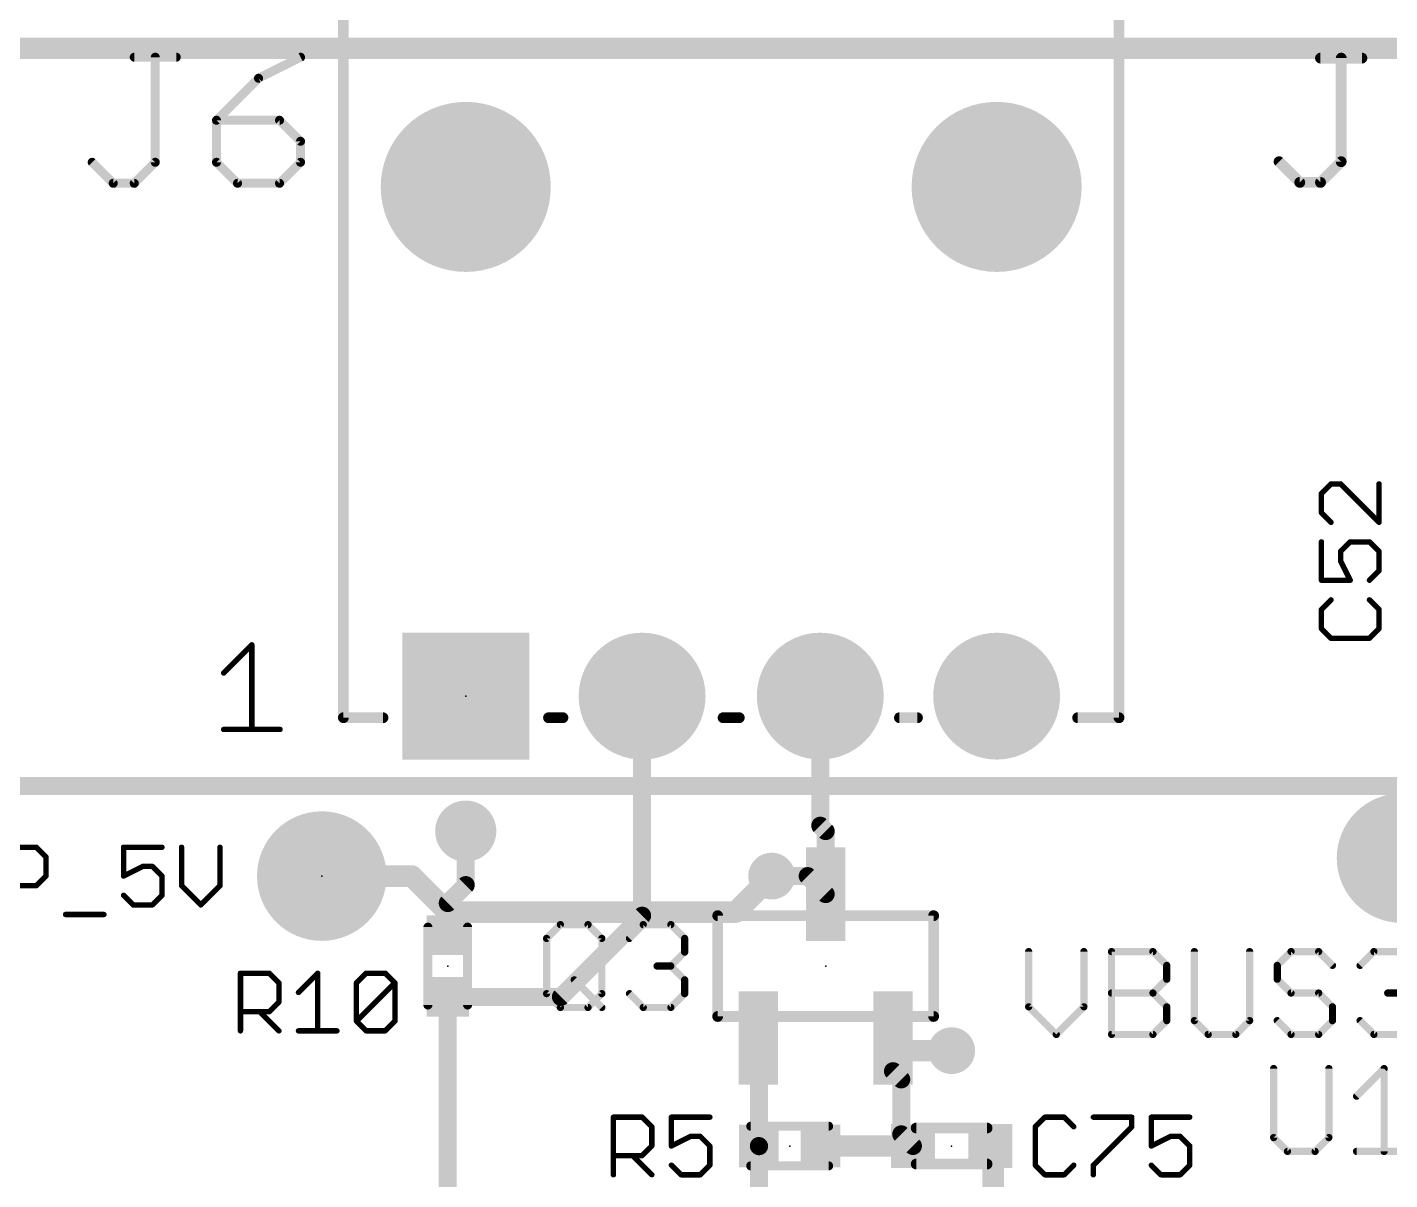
# Model space of a CAD drawing. Extents: x -18 to 144, y -21 to 125.
# Drawn here: x 15.65 to 34.89, y 88.93 to 105.2 of the extents above; entities that cross this region are included whole.
import ezdxf

# ---------------------------------------------------------------- set-up
doc = ezdxf.new("R2010")
doc.units = 0
for name, color, linetype in [('1', 251, 'CONTINUOUS'), ('15', 251, 'CONTINUOUS'), ('16', 175, 'CONTINUOUS'), ('17', 1, 'CONTINUOUS'), ('18', 82, 'CONTINUOUS'), ('2', 82, 'CONTINUOUS'), ('21', 253, 'CONTINUOUS'), ('23', 7, 'CONTINUOUS'), ('25', 253, 'CONTINUOUS'), ('27', 251, 'CONTINUOUS')]:
    doc.layers.add(name, color=color, linetype=linetype)

# ---------------------------------------------------------------- blocks, each defined once
blk = doc.blocks.new('RECT')
blk.add_solid([(-0.5, -0.5), (0.5, -0.5), (-0.5, 0.5), (0.5, 0.5)])
blk = doc.blocks.new('SQUAREP')
blk.add_solid([(-0.5, -0.5), (0.5, -0.5), (-0.5, 0.5), (0.5, 0.5)])
blk = doc.blocks.new('ROUNDP')
at = {"const_width": 0.5}
blk.add_lwpolyline([(0, -0.25, 1), (0, 0.25, 1), (0, -0.25)], format="xyb", dxfattribs=at)
blk = doc.blocks.new('ROUNDV')
at = {"const_width": 0.5}
blk.add_lwpolyline([(0, -0.25, 1), (0, 0.25, 1), (0, -0.25)], format="xyb", dxfattribs=at)

msp = doc.modelspace()

# ---------------------------------------------------------------- linework, layer by layer
at = {"layer": '1'}
for points, const_width in [([(24.3332, 92.6592), (24.3332, 95.758)], 0.254), ([(26.8478, 95.758), (26.8478, 93.9292)], 0.254), ([(26.8478, 93.9292), (26.924, 93.853)], 0.254), ([(21.844, 93.091), (21.844, 93.853)], 0.254), ([(26.924, 93.853), (26.924, 92.964)], 0.254), ([(26.67, 93.218), (26.162, 93.218)], 0.254), ([(26.924, 92.964), (26.67, 93.218)], 0.254), ([(21.59, 92.837), (21.844, 93.091)], 0.254), ([(21.59, 92.383), (21.59, 92.837)], 0.254), ([(23.187, 91.513), (24.3332, 92.6592)], 0.254), ([(21.59, 91.513), (21.59, 87.122)], 0.254), ([(21.59, 91.513), (23.187, 91.513)], 0.254), ([(25.974, 90.932), (25.981, 90.932)], 0.254), ([(25.981, 90.932), (25.981, 89.408)], 0.254), ([(27.874, 90.932), (28.0518, 90.7542)], 0.3048), ([(27.874, 90.4646), (27.874, 90.932)], 0.254), ([(28.0518, 90.7542), (28.702, 90.7542)], 0.3048), ([(27.9908, 90.3478), (27.874, 90.4646)], 0.254), ([(27.9908, 89.5731), (27.9908, 90.3478)], 0.254), ([(28.1559, 89.408), (27.9908, 89.5731)], 0.254), ([(25.9842, 89.4048), (25.981, 89.408)], 0.254), ([(25.9842, 89.4048), (25.9842, 87.6808)], 0.254), ([(26.851, 89.408), (28.1559, 89.408)], 0.3048), ([(29.2481, 89.408), (29.2862, 89.408)], 0.254), ([(29.2862, 89.408), (29.2862, 88.5698)], 0.3048)]:
    msp.add_lwpolyline(points, dxfattribs=dict(at, const_width=const_width))
for points, const_width in [([(24.3967, 95.758, 1), (24.2697, 95.758)], 0.127), ([(26.9113, 95.758, 1), (26.7843, 95.758)], 0.127), ([(26.8927, 93.9741, 1), (26.8029, 93.8843)], 0.127), ([(21.9075, 93.853, 1), (21.7805, 93.853)], 0.127), ([(26.7843, 93.9292, 1), (26.9113, 93.9292)], 0.127), ([(26.9875, 93.853, 1), (26.8605, 93.853)], 0.127), ([(26.8791, 93.8081, 1), (26.9689, 93.8979)], 0.127), ([(26.162, 93.2815, 1), (26.162, 93.1545)], 0.127), ([(26.7149, 93.2629, 1), (26.6251, 93.1731)], 0.127), ([(26.67, 93.1545, 1), (26.67, 93.2815)], 0.127), ([(21.7805, 93.091, 1), (21.9075, 93.091)], 0.127), ([(21.8889, 93.0461, 1), (21.7991, 93.1359)], 0.127), ([(21.6535, 92.837, 1), (21.5265, 92.837)], 0.127), ([(21.5451, 92.8819, 1), (21.6349, 92.7921)], 0.127), ([(26.8605, 92.964, 1), (26.9875, 92.964)], 0.127), ([(26.8791, 92.9191, 1), (26.9689, 93.0089)], 0.127), ([(24.2697, 92.6592, 1), (24.3967, 92.6592)], 0.127), ([(24.3781, 92.6143, 1), (24.2883, 92.7041)], 0.127), ([(21.5265, 92.383, 1), (21.6535, 92.383)], 0.127), ([(21.6535, 91.513, 1), (21.5265, 91.513)], 0.127), ([(21.59, 91.5765, 1), (21.59, 91.4495)], 0.127), ([(23.1421, 91.5579, 1), (23.2319, 91.4681)], 0.127), ([(23.187, 91.4495, 1), (23.187, 91.5765)], 0.127), ([(25.974, 90.9955, 1), (25.974, 90.8685)], 0.127), ([(26.0445, 90.932, 1), (25.9175, 90.932)], 0.127), ([(25.981, 90.8685, 1), (25.981, 90.9955)], 0.127), ([(27.9278, 90.9859, 1), (27.8201, 90.8781)], 0.1524), ([(27.9375, 90.932, 1), (27.8105, 90.932)], 0.127), ([(28.0518, 90.8304, 1), (28.0518, 90.678)], 0.1524), ([(27.9979, 90.7003, 1), (28.1056, 90.8081)], 0.1524), ([(28.702, 90.678, 1), (28.702, 90.8304)], 0.1524), ([(27.9189, 90.5095, 1), (27.8291, 90.4197)], 0.127), ([(27.8105, 90.4646, 1), (27.9375, 90.4646)], 0.127), ([(28.0543, 90.3478, 1), (27.9273, 90.3478)], 0.127), ([(27.9459, 90.3029, 1), (28.0357, 90.3927)], 0.127), ([(28.0357, 89.618, 1), (27.9459, 89.5282)], 0.127), ([(27.9273, 89.5731, 1), (28.0543, 89.5731)], 0.127), ([(26.0259, 89.4529, 1), (25.9361, 89.3631)], 0.127), ([(25.9175, 89.408, 1), (26.0445, 89.408)], 0.127), ([(26.0477, 89.4048, 1), (25.9207, 89.4048)], 0.127), ([(25.9393, 89.3599, 1), (26.0291, 89.4497)], 0.127), ([(26.851, 89.4842, 1), (26.851, 89.3318)], 0.1524), ([(28.111, 89.3631, 1), (28.2008, 89.4529)], 0.127), ([(28.1559, 89.3318, 1), (28.1559, 89.4842)], 0.1524), ([(29.2481, 89.4715, 1), (29.2481, 89.3445)], 0.127), ([(29.3624, 89.408, 1), (29.21, 89.408)], 0.1524), ([(29.2862, 89.3445, 1), (29.2862, 89.4715)], 0.127)]:
    msp.add_lwpolyline(points, format="xyb", dxfattribs=dict(at, const_width=const_width))
at = {"layer": '15', "const_width": 0.254}
msp.add_lwpolyline([(85.09, 94.488), (7.62, 94.488)], dxfattribs=at)
at = {"layer": '16', "const_width": 0.3048}
for points in [[(21.082, 93.218), (19.812, 93.218)], [(21.59, 92.71), (21.082, 93.218)], [(26.162, 93.218), (25.654, 92.71)], [(25.654, 92.71), (21.59, 92.71)]]:
    msp.add_lwpolyline(points, dxfattribs=at)
at = {"layer": '16', "const_width": 0.1524}
for points in [[(19.812, 93.2942, 1), (19.812, 93.1418)], [(21.1359, 93.2719, 1), (21.0281, 93.1641)], [(21.082, 93.1418, 1), (21.082, 93.2942)], [(26.2159, 93.1641, 1), (26.1081, 93.2719)], [(21.59, 92.7862, 1), (21.59, 92.6338)], [(21.5361, 92.6561, 1), (21.6439, 92.7639)], [(25.6001, 92.7639, 1), (25.7079, 92.6561)], [(25.654, 92.6338, 1), (25.654, 92.7862)]]:
    msp.add_lwpolyline(points, format="xyb", dxfattribs=at)
at = {"layer": '2', "const_width": 0.3048}
msp.add_lwpolyline([(0.508, 104.902), (97.282, 104.902)], dxfattribs=at)
at = {"layer": '21'}
for points, const_width in [([(20.1168, 106.1466), (20.1168, 95.4532)], 0.1524), ([(31.0642, 95.4532), (31.0642, 106.1466)], 0.1524), ([(33.908, 104.7638), (34.4927, 104.7638)], 0.1524), ([(34.2004, 103.302), (34.2004, 104.7638)], 0.1524), ([(33.3233, 103.302), (33.6157, 103.0097)], 0.1524), ([(33.908, 103.0097), (34.2004, 103.302)], 0.1524), ([(33.6157, 103.0097), (33.908, 103.0097)], 0.1524), ([(18.4267, 96.0846), (18.825, 96.4829)], 0.0762), ([(18.825, 96.4829), (18.825, 95.2881)], 0.0762), ([(20.1168, 95.4532), (20.6756, 95.4532)], 0.1524), ([(23.0124, 95.4532), (23.2156, 95.4532)], 0.1524), ([(25.4762, 95.4532), (25.7048, 95.4532)], 0.1524), ([(27.9654, 95.4532), (28.2194, 95.4532)], 0.1524), ([(30.48, 95.4532), (31.0642, 95.4532)], 0.1524), ([(18.4267, 95.2881), (19.2233, 95.2881)], 0.0762), ([(28.448, 92.6592), (25.4, 92.6592)], 0.1524), ([(25.4, 92.6592), (25.4, 91.2368)], 0.1524), ([(28.448, 91.2368), (28.448, 92.6592)], 0.1524), ([(21.31, 92.498), (21.31, 91.398)], 0.127), ([(21.87, 92.498), (21.87, 91.398)], 0.127), ([(29.7892, 92.1522), (29.7892, 91.3726)], 0.1016), ([(30.5688, 91.3726), (30.5688, 92.1522)], 0.1016), ([(30.9586, 90.9828), (30.9586, 92.1522)], 0.1016), ([(30.9586, 92.1522), (31.5433, 92.1522)], 0.1016), ([(31.5433, 92.1522), (31.7382, 91.9573)], 0.1016), ([(32.128, 92.1522), (32.128, 91.1777)], 0.1016), ([(32.9076, 91.1777), (32.9076, 92.1522)], 0.1016), ([(33.4923, 92.1522), (33.2974, 91.9573)], 0.1016), ([(33.8821, 92.1522), (33.4923, 92.1522)], 0.1016), ([(34.077, 91.9573), (33.8821, 92.1522)], 0.1016), ([(34.4668, 91.9573), (34.6617, 92.1522)], 0.1016), ([(34.6617, 92.1522), (35.0515, 92.1522)], 0.1016), ([(31.7382, 91.9573), (31.7382, 91.7624)], 0.1016), ([(33.2974, 91.9573), (33.2974, 91.7624)], 0.1016), ([(31.7382, 91.7624), (31.5433, 91.5675)], 0.1016), ([(33.2974, 91.7624), (33.4923, 91.5675)], 0.1016), ([(30.9586, 91.5675), (31.5433, 91.5675)], 0.1016), ([(31.5433, 91.5675), (31.7382, 91.3726)], 0.1016), ([(33.4923, 91.5675), (33.8821, 91.5675)], 0.1016), ([(33.8821, 91.5675), (34.077, 91.3726)], 0.1016), ([(35.0515, 91.5675), (34.8566, 91.5675)], 0.1016), ([(29.7892, 91.3726), (30.179, 90.9828)], 0.1016), ([(30.179, 90.9828), (30.5688, 91.3726)], 0.1016), ([(31.7382, 91.3726), (31.7382, 91.1777)], 0.1016), ([(34.077, 91.3726), (34.077, 91.1777)], 0.1016), ([(25.4, 91.2368), (28.448, 91.2368)], 0.1524), ([(31.7382, 91.1777), (31.5433, 90.9828)], 0.1016), ([(32.128, 91.1777), (32.3229, 90.9828)], 0.1016), ([(32.7127, 90.9828), (32.9076, 91.1777)], 0.1016), ([(33.4923, 90.9828), (33.2974, 91.1777)], 0.1016), ([(34.077, 91.1777), (33.8821, 90.9828)], 0.1016), ([(34.6617, 90.9828), (34.4668, 91.1777)], 0.1016), ([(31.5433, 90.9828), (30.9586, 90.9828)], 0.1016), ([(32.3229, 90.9828), (32.7127, 90.9828)], 0.1016), ([(33.8821, 90.9828), (33.4923, 90.9828)], 0.1016), ([(35.0515, 90.9828), (34.6617, 90.9828)], 0.1016), ([(26.966, 89.688), (25.866, 89.688)], 0.127), ([(29.202, 89.662), (28.202, 89.662)], 0.1524), ([(28.202, 89.154), (29.202, 89.154)], 0.1524), ([(26.966, 89.128), (25.866, 89.128)], 0.127)]:
    msp.add_lwpolyline(points, dxfattribs=dict(at, const_width=const_width))
for points, const_width in [([(33.908, 104.8019, 1), (33.908, 104.7257)], 0.0762), ([(34.2385, 104.7638, 1), (34.1623, 104.7638)], 0.0762), ([(34.4927, 104.7257, 1), (34.4927, 104.8019)], 0.0762), ([(33.3502, 103.329, 1), (33.2964, 103.2751)], 0.0762), ([(34.1623, 103.302, 1), (34.2385, 103.302)], 0.0762), ([(34.2273, 103.2751, 1), (34.1734, 103.329)], 0.0762), ([(33.6157, 103.0478, 1), (33.6157, 102.9716)], 0.0762), ([(33.908, 102.9716, 1), (33.908, 103.0478)], 0.0762), ([(33.5887, 102.9828, 1), (33.6426, 103.0366)], 0.0762), ([(33.8811, 103.0366, 1), (33.9349, 102.9828)], 0.0762), ([(18.844, 96.4829, 1), (18.8059, 96.4829)], 0.0381), ([(18.8384, 96.4694, 1), (18.8115, 96.4964)], 0.0381), ([(18.4132, 96.0981, 1), (18.4402, 96.0712)], 0.0381), ([(20.1168, 95.4913, 1), (20.1168, 95.4151)], 0.0762), ([(20.0787, 95.4532, 1), (20.1549, 95.4532)], 0.0762), ([(20.6756, 95.4151, 1), (20.6756, 95.4913)], 0.0762), ([(23.0124, 95.4913, 1), (23.0124, 95.4151)], 0.0762), ([(23.2156, 95.4151, 1), (23.2156, 95.4913)], 0.0762), ([(25.4762, 95.4913, 1), (25.4762, 95.4151)], 0.0762), ([(25.7048, 95.4151, 1), (25.7048, 95.4913)], 0.0762), ([(27.9654, 95.4913, 1), (27.9654, 95.4151)], 0.0762), ([(28.2194, 95.4151, 1), (28.2194, 95.4913)], 0.0762), ([(30.48, 95.4913, 1), (30.48, 95.4151)], 0.0762), ([(31.0261, 95.4532, 1), (31.1023, 95.4532)], 0.0762), ([(31.0642, 95.4151, 1), (31.0642, 95.4913)], 0.0762), ([(18.4267, 95.3071, 1), (18.4267, 95.2691)], 0.0381), ([(18.8059, 95.2881, 1), (18.844, 95.2881)], 0.0381), ([(19.2233, 95.2691, 1), (19.2233, 95.3071)], 0.0381), ([(25.4, 92.6973, 1), (25.4, 92.6211)], 0.0762), ([(25.4381, 92.6592, 1), (25.3619, 92.6592)], 0.0762), ([(28.4861, 92.6592, 1), (28.4099, 92.6592)], 0.0762), ([(28.448, 92.6211, 1), (28.448, 92.6973)], 0.0762), ([(21.3418, 92.498, 1), (21.2783, 92.498)], 0.0635), ([(21.9017, 92.498, 1), (21.8383, 92.498)], 0.0635), ([(29.8146, 92.1522, 1), (29.7638, 92.1522)], 0.0508), ([(30.5942, 92.1522, 1), (30.5434, 92.1522)], 0.0508), ([(30.984, 92.1522, 1), (30.9332, 92.1522)], 0.0508), ([(30.9586, 92.1776, 1), (30.9586, 92.1268)], 0.0508), ([(31.5613, 92.1702, 1), (31.5253, 92.1342)], 0.0508), ([(31.5433, 92.1268, 1), (31.5433, 92.1776)], 0.0508), ([(32.1534, 92.1522, 1), (32.1026, 92.1522)], 0.0508), ([(32.933, 92.1522, 1), (32.8822, 92.1522)], 0.0508), ([(33.4923, 92.1776, 1), (33.4923, 92.1268)], 0.0508), ([(33.5103, 92.1342, 1), (33.4743, 92.1702)], 0.0508), ([(33.9001, 92.1702, 1), (33.8641, 92.1342)], 0.0508), ([(33.8821, 92.1268, 1), (33.8821, 92.1776)], 0.0508), ([(34.6617, 92.1776, 1), (34.6617, 92.1268)], 0.0508), ([(34.6796, 92.1342, 1), (34.6437, 92.1702)], 0.0508), ([(31.7636, 91.9573, 1), (31.7128, 91.9573)], 0.0508), ([(31.7202, 91.9393, 1), (31.7562, 91.9753)], 0.0508), ([(33.2794, 91.9753, 1), (33.3154, 91.9393)], 0.0508), ([(33.3228, 91.9573, 1), (33.272, 91.9573)], 0.0508), ([(34.059, 91.9393, 1), (34.095, 91.9753)], 0.0508), ([(34.4488, 91.9753, 1), (34.4848, 91.9393)], 0.0508), ([(31.7128, 91.7624, 1), (31.7636, 91.7624)], 0.0508), ([(31.7562, 91.7444, 1), (31.7202, 91.7804)], 0.0508), ([(33.3154, 91.7804, 1), (33.2794, 91.7444)], 0.0508), ([(33.272, 91.7624, 1), (33.3228, 91.7624)], 0.0508), ([(30.9586, 91.5929, 1), (30.9586, 91.5421)], 0.0508), ([(31.5613, 91.5855, 1), (31.5253, 91.5495)], 0.0508), ([(31.5253, 91.5855, 1), (31.5613, 91.5495)], 0.0508), ([(31.5433, 91.5421, 1), (31.5433, 91.5929)], 0.0508), ([(33.4923, 91.5929, 1), (33.4923, 91.5421)], 0.0508), ([(33.4743, 91.5495, 1), (33.5103, 91.5855)], 0.0508), ([(33.9001, 91.5855, 1), (33.8641, 91.5495)], 0.0508), ([(33.8821, 91.5421, 1), (33.8821, 91.5929)], 0.0508), ([(34.8566, 91.5929, 1), (34.8566, 91.5421)], 0.0508), ([(21.2783, 91.398, 1), (21.3418, 91.398)], 0.0635), ([(21.8383, 91.398, 1), (21.9017, 91.398)], 0.0635), ([(29.8072, 91.3906, 1), (29.7712, 91.3546)], 0.0508), ([(29.7638, 91.3726, 1), (29.8146, 91.3726)], 0.0508), ([(30.5434, 91.3726, 1), (30.5942, 91.3726)], 0.0508), ([(30.5868, 91.3546, 1), (30.5508, 91.3906)], 0.0508), ([(31.7636, 91.3726, 1), (31.7128, 91.3726)], 0.0508), ([(31.7202, 91.3546, 1), (31.7562, 91.3906)], 0.0508), ([(34.1024, 91.3726, 1), (34.0516, 91.3726)], 0.0508), ([(34.059, 91.3546, 1), (34.095, 91.3906)], 0.0508), ([(25.4, 91.2749, 1), (25.4, 91.1987)], 0.0762), ([(25.3619, 91.2368, 1), (25.4381, 91.2368)], 0.0762), ([(28.4099, 91.2368, 1), (28.4861, 91.2368)], 0.0762), ([(28.448, 91.1987, 1), (28.448, 91.2749)], 0.0762), ([(31.7128, 91.1777, 1), (31.7636, 91.1777)], 0.0508), ([(31.7562, 91.1597, 1), (31.7202, 91.1957)], 0.0508), ([(32.146, 91.1957, 1), (32.11, 91.1597)], 0.0508), ([(32.1026, 91.1777, 1), (32.1534, 91.1777)], 0.0508), ([(32.8822, 91.1777, 1), (32.933, 91.1777)], 0.0508), ([(32.9256, 91.1597, 1), (32.8896, 91.1957)], 0.0508), ([(33.3154, 91.1957, 1), (33.2794, 91.1597)], 0.0508), ([(34.0516, 91.1777, 1), (34.1024, 91.1777)], 0.0508), ([(34.095, 91.1597, 1), (34.059, 91.1957)], 0.0508), ([(34.4848, 91.1957, 1), (34.4488, 91.1597)], 0.0508), ([(30.161, 91.0008, 1), (30.197, 90.9648)], 0.0508), ([(30.161, 90.9648, 1), (30.197, 91.0008)], 0.0508), ([(30.9586, 91.0082, 1), (30.9586, 90.9574)], 0.0508), ([(30.9332, 90.9828, 1), (30.984, 90.9828)], 0.0508), ([(31.5253, 91.0008, 1), (31.5613, 90.9648)], 0.0508), ([(31.5433, 90.9574, 1), (31.5433, 91.0082)], 0.0508), ([(32.3229, 91.0082, 1), (32.3229, 90.9574)], 0.0508), ([(32.3049, 90.9648, 1), (32.3409, 91.0008)], 0.0508), ([(32.6947, 91.0008, 1), (32.7307, 90.9648)], 0.0508), ([(32.7127, 90.9574, 1), (32.7127, 91.0082)], 0.0508), ([(33.4923, 91.0082, 1), (33.4923, 90.9574)], 0.0508), ([(33.4743, 90.9648, 1), (33.5103, 91.0008)], 0.0508), ([(33.8641, 91.0008, 1), (33.9001, 90.9648)], 0.0508), ([(33.8821, 90.9574, 1), (33.8821, 91.0082)], 0.0508), ([(34.6617, 91.0082, 1), (34.6617, 90.9574)], 0.0508), ([(34.6437, 90.9648, 1), (34.6796, 91.0008)], 0.0508), ([(25.866, 89.7198, 1), (25.866, 89.6562)], 0.0635), ([(26.966, 89.6562, 1), (26.966, 89.7198)], 0.0635), ([(28.202, 89.7001, 1), (28.202, 89.6239)], 0.0762), ([(29.202, 89.6239, 1), (29.202, 89.7001)], 0.0762), ([(28.202, 89.1921, 1), (28.202, 89.1159)], 0.0762), ([(29.202, 89.1159, 1), (29.202, 89.1921)], 0.0762), ([(25.866, 89.1598, 1), (25.866, 89.0962)], 0.0635), ([(26.966, 89.0962, 1), (26.966, 89.1598)], 0.0635)]:
    msp.add_lwpolyline(points, format="xyb", dxfattribs=dict(at, const_width=const_width))
at = {"layer": '23'}
for p in [(21.844, 95.758), (19.812, 93.218), (21.59, 91.948), (26.924, 91.948), (26.416, 89.408), (28.702, 89.408)]:
    msp.add_point(p, dxfattribs=at)
at = {"layer": '25', "const_width": 0.0762}
for points in [[(15.3768, 93.6251), (15.7836, 93.6251)], [(15.7836, 93.6251), (15.9191, 93.4895)], [(17.5563, 93.6251), (17.014, 93.6251)], [(17.014, 93.6251), (17.014, 93.2183)], [(17.8325, 93.6251), (17.8325, 93.0828)], [(18.3749, 93.0828), (18.3749, 93.6251)], [(15.9191, 93.4895), (15.9191, 93.2183)], [(17.014, 93.2183), (17.2851, 93.3539)], [(17.2851, 93.3539), (17.4207, 93.3539)], [(17.4207, 93.3539), (17.5563, 93.2183)], [(15.7836, 93.0828), (15.3768, 93.0828)], [(15.9191, 93.2183), (15.7836, 93.0828)], [(17.5563, 93.2183), (17.5563, 92.9472)], [(17.8325, 93.0828), (18.1037, 92.8116)], [(18.1037, 92.8116), (18.3749, 93.0828)], [(17.1495, 92.8116), (17.014, 92.9472)], [(17.5563, 92.9472), (17.4207, 92.8116)], [(16.1954, 92.676), (16.7377, 92.676)], [(17.4207, 92.8116), (17.1495, 92.8116)], [(18.6644, 91.0336), (18.6644, 91.8471)], [(18.6644, 91.8471), (19.0711, 91.8471)], [(19.0711, 91.8471), (19.2067, 91.7115)], [(19.2067, 91.7115), (19.2067, 91.4403)], [(19.4829, 91.5759), (19.7541, 91.8471)], [(19.7541, 91.8471), (19.7541, 91.0336)], [(20.3015, 91.7115), (20.4371, 91.8471)], [(20.3015, 91.1692), (20.3015, 91.7115)], [(20.3015, 91.1692), (20.8438, 91.7115)], [(20.4371, 91.8471), (20.7083, 91.8471)], [(20.7083, 91.8471), (20.8438, 91.7115)], [(20.8438, 91.7115), (20.8438, 91.1692)], [(19.2067, 91.4403), (19.0711, 91.3048)], [(19.0711, 91.3048), (18.6644, 91.3048)], [(18.9355, 91.3048), (19.2067, 91.0336)], [(20.4371, 91.0336), (20.3015, 91.1692)], [(20.8438, 91.1692), (20.7083, 91.0336)], [(19.4829, 91.0336), (20.0253, 91.0336)], [(20.7083, 91.0336), (20.4371, 91.0336)], [(23.9279, 89.0016), (23.9279, 89.8151)], [(23.9279, 89.8151), (24.3347, 89.8151)], [(24.3347, 89.8151), (24.4703, 89.6795)], [(25.2889, 89.8151), (24.7465, 89.8151)], [(24.7465, 89.8151), (24.7465, 89.4083)], [(24.4703, 89.6795), (24.4703, 89.4083)], [(24.4703, 89.4083), (24.3347, 89.2728)], [(24.7465, 89.4083), (25.0177, 89.5439)], [(25.0177, 89.5439), (25.1533, 89.5439)], [(25.1533, 89.5439), (25.2889, 89.4083)], [(25.2889, 89.4083), (25.2889, 89.1372)], [(24.3347, 89.2728), (23.9279, 89.2728)], [(24.1991, 89.2728), (24.4703, 89.0016)], [(24.8821, 89.0016), (24.7465, 89.1372)], [(25.1533, 89.0016), (24.8821, 89.0016)], [(25.2889, 89.1372), (25.1533, 89.0016)]]:
    msp.add_lwpolyline(points, dxfattribs=at)
at = {"layer": '25', "const_width": 0.0381}
for points in [[(15.797, 93.6386, 1), (15.7701, 93.6116)], [(15.7836, 93.606, 1), (15.7836, 93.6441)], [(17.033, 93.6251, 1), (16.9949, 93.6251)], [(17.014, 93.6441, 1), (17.014, 93.606)], [(17.5563, 93.606, 1), (17.5563, 93.6441)], [(17.8516, 93.6251, 1), (17.8135, 93.6251)], [(18.3939, 93.6251, 1), (18.3558, 93.6251)], [(15.9382, 93.4895, 1), (15.9001, 93.4895)], [(15.9057, 93.476, 1), (15.9326, 93.503)], [(17.2851, 93.373, 1), (17.2851, 93.3349)], [(17.2936, 93.3369, 1), (17.2766, 93.371)], [(17.4342, 93.3674, 1), (17.4072, 93.3405)], [(17.4207, 93.3349, 1), (17.4207, 93.373)], [(15.7701, 93.0962, 1), (15.797, 93.0693)], [(15.7836, 93.0637, 1), (15.7836, 93.1018)], [(15.9001, 93.2183, 1), (15.9382, 93.2183)], [(15.9326, 93.2049, 1), (15.9057, 93.2318)], [(17.0054, 93.2354, 1), (17.0225, 93.2013)], [(16.9949, 93.2183, 1), (17.033, 93.2183)], [(17.5753, 93.2183, 1), (17.5372, 93.2183)], [(17.5428, 93.2049, 1), (17.5698, 93.2318)], [(17.846, 93.0962, 1), (17.8191, 93.0693)], [(17.8135, 93.0828, 1), (17.8516, 93.0828)], [(18.3558, 93.0828, 1), (18.3939, 93.0828)], [(18.3883, 93.0693, 1), (18.3614, 93.0962)], [(17.0274, 92.9607, 1), (17.0005, 92.9337)], [(17.5372, 92.9472, 1), (17.5753, 92.9472)], [(17.5698, 92.9337, 1), (17.5428, 92.9607)], [(16.1954, 92.6951, 1), (16.1954, 92.657)], [(16.7377, 92.657, 1), (16.7377, 92.6951)], [(17.1495, 92.8306, 1), (17.1495, 92.7926)], [(17.1361, 92.7981, 1), (17.163, 92.8251)], [(17.4072, 92.8251, 1), (17.4342, 92.7981)], [(17.4207, 92.7926, 1), (17.4207, 92.8306)], [(18.0902, 92.8251, 1), (18.1172, 92.7981)], [(18.0902, 92.7981, 1), (18.1172, 92.8251)], [(18.6834, 91.8471, 1), (18.6453, 91.8471)], [(18.6644, 91.8661, 1), (18.6644, 91.828)], [(19.0846, 91.8606, 1), (19.0576, 91.8336)], [(19.0711, 91.828, 1), (19.0711, 91.8661)], [(19.2257, 91.7115, 1), (19.1876, 91.7115)], [(19.1932, 91.698, 1), (19.2202, 91.725)], [(19.7732, 91.8471, 1), (19.7351, 91.8471)], [(19.7676, 91.8336, 1), (19.7406, 91.8606)], [(20.3206, 91.7115, 1), (20.2825, 91.7115)], [(20.288, 91.725, 1), (20.315, 91.698)], [(20.4371, 91.8661, 1), (20.4371, 91.828)], [(20.4506, 91.8336, 1), (20.4236, 91.8606)], [(20.7217, 91.8606, 1), (20.6948, 91.8336)], [(20.7083, 91.828, 1), (20.7083, 91.8661)], [(20.8629, 91.7115, 1), (20.8248, 91.7115)], [(20.8573, 91.698, 1), (20.8304, 91.725)], [(20.8304, 91.698, 1), (20.8573, 91.725)], [(19.4695, 91.5894, 1), (19.4964, 91.5625)], [(19.1876, 91.4403, 1), (19.2257, 91.4403)], [(19.2202, 91.4269, 1), (19.1932, 91.4538)], [(18.6644, 91.3238, 1), (18.6644, 91.2857)], [(18.949, 91.3182, 1), (18.9221, 91.2913)], [(19.0576, 91.3182, 1), (19.0846, 91.2913)], [(19.0711, 91.2857, 1), (19.0711, 91.3238)], [(20.315, 91.1827, 1), (20.288, 91.1557)], [(20.288, 91.1827, 1), (20.315, 91.1557)], [(20.2825, 91.1692, 1), (20.3206, 91.1692)], [(20.8248, 91.1692, 1), (20.8629, 91.1692)], [(20.8573, 91.1557, 1), (20.8304, 91.1827)], [(18.6453, 91.0336, 1), (18.6834, 91.0336)], [(19.1932, 91.0201, 1), (19.2202, 91.0471)], [(19.4829, 91.0526, 1), (19.4829, 91.0146)], [(19.7351, 91.0336, 1), (19.7732, 91.0336)], [(20.0253, 91.0146, 1), (20.0253, 91.0526)], [(20.4371, 91.0526, 1), (20.4371, 91.0146)], [(20.4236, 91.0201, 1), (20.4506, 91.0471)], [(20.6948, 91.0471, 1), (20.7217, 91.0201)], [(20.7083, 91.0146, 1), (20.7083, 91.0526)], [(23.947, 89.8151, 1), (23.9089, 89.8151)], [(23.9279, 89.8341, 1), (23.9279, 89.796)], [(24.3482, 89.8286, 1), (24.3212, 89.8016)], [(24.3347, 89.796, 1), (24.3347, 89.8341)], [(24.7656, 89.8151, 1), (24.7275, 89.8151)], [(24.7465, 89.8341, 1), (24.7465, 89.796)], [(25.2889, 89.796, 1), (25.2889, 89.8341)], [(24.4893, 89.6795, 1), (24.4512, 89.6795)], [(24.4568, 89.666, 1), (24.4837, 89.693)], [(24.4512, 89.4083, 1), (24.4893, 89.4083)], [(24.4837, 89.3949, 1), (24.4568, 89.4218)], [(24.738, 89.4254, 1), (24.755, 89.3913)], [(24.7275, 89.4083, 1), (24.7656, 89.4083)], [(25.0177, 89.563, 1), (25.0177, 89.5249)], [(25.0262, 89.5269, 1), (25.0092, 89.561)], [(25.1667, 89.5574, 1), (25.1398, 89.5305)], [(25.1533, 89.5249, 1), (25.1533, 89.563)], [(25.3079, 89.4083, 1), (25.2698, 89.4083)], [(25.2754, 89.3949, 1), (25.3023, 89.4218)], [(23.9279, 89.2918, 1), (23.9279, 89.2537)], [(24.2126, 89.2862, 1), (24.1856, 89.2593)], [(24.3212, 89.2862, 1), (24.3482, 89.2593)], [(24.3347, 89.2537, 1), (24.3347, 89.2918)], [(24.76, 89.1507, 1), (24.7331, 89.1237)], [(24.8821, 89.0207, 1), (24.8821, 88.9826)], [(25.1533, 88.9826, 1), (25.1533, 89.0207)], [(25.2698, 89.1372, 1), (25.3079, 89.1372)], [(25.3023, 89.1237, 1), (25.2754, 89.1507)], [(23.9089, 89.0016, 1), (23.947, 89.0016)], [(24.4568, 88.9881, 1), (24.4837, 89.0151)], [(24.8686, 88.9881, 1), (24.8956, 89.0151)], [(25.1398, 89.0151, 1), (25.1667, 88.9881)]]:
    msp.add_lwpolyline(points, format="xyb", dxfattribs=at)
at = {"layer": '27'}
for points, const_width in [([(17.1652, 104.8083, 1), (17.1652, 104.7448)], 0.0635), ([(17.4935, 104.7765, 1), (17.43, 104.7765)], 0.0635), ([(17.7584, 104.7448, 1), (17.7584, 104.8083)], 0.0635), ([(19.5266, 104.7481, 1), (19.4982, 104.8049)], 0.0635), ([(18.9051, 104.5083, 1), (18.9335, 104.4515)], 0.0635), ([(18.9417, 104.4575, 1), (18.8968, 104.5024)], 0.0635), ([(18.3261, 103.9185, 1), (18.3261, 103.855)], 0.0635), ([(18.3036, 103.9092, 1), (18.3486, 103.8643)], 0.0635), ([(18.3578, 103.8868, 1), (18.2944, 103.8868)], 0.0635), ([(19.2383, 103.9092, 1), (19.1934, 103.8643)], 0.0635), ([(19.2159, 103.855, 1), (19.2159, 103.9185)], 0.0635), ([(19.5442, 103.5902, 1), (19.4807, 103.5902)], 0.0635), ([(19.49, 103.5677, 1), (19.5349, 103.6126)], 0.0635), ([(16.5945, 103.316, 1), (16.5496, 103.2711)], 0.0635), ([(17.43, 103.2936, 1), (17.4935, 103.2936)], 0.0635), ([(17.4842, 103.2711, 1), (17.4393, 103.316)], 0.0635), ([(18.3486, 103.316, 1), (18.3036, 103.2711)], 0.0635), ([(18.2944, 103.2936, 1), (18.3578, 103.2936)], 0.0635), ([(19.4807, 103.2936, 1), (19.5442, 103.2936)], 0.0635), ([(19.5349, 103.2711, 1), (19.49, 103.316)], 0.0635), ([(16.8686, 103.0288, 1), (16.8686, 102.9652)], 0.0635), ([(16.8461, 102.9745, 1), (16.891, 103.0195)], 0.0635), ([(17.1427, 103.0195, 1), (17.1876, 102.9745)], 0.0635), ([(17.1652, 102.9652, 1), (17.1652, 103.0288)], 0.0635), ([(18.6227, 103.0288, 1), (18.6227, 102.9652)], 0.0635), ([(18.6002, 102.9745, 1), (18.6451, 103.0195)], 0.0635), ([(19.1934, 103.0195, 1), (19.2383, 102.9745)], 0.0635), ([(19.2159, 102.9652, 1), (19.2159, 103.0288)], 0.0635), ([(33.9401, 98.6187, 1), (33.902, 98.6187)], 0.0381), ([(34.0566, 98.7734, 1), (34.0566, 98.7353)], 0.0381), ([(34.0701, 98.7408, 1), (34.0431, 98.7678)], 0.0381), ([(34.2056, 98.7678, 1), (34.1787, 98.7408)], 0.0381), ([(34.1922, 98.7353, 1), (34.1922, 98.7734)], 0.0381), ([(34.7536, 98.7543, 1), (34.7155, 98.7543)], 0.0381), ([(33.9075, 98.6322, 1), (33.9345, 98.6053)], 0.0381), ([(33.9345, 98.361, 1), (33.9075, 98.3341)], 0.0381), ([(33.902, 98.3476, 1), (33.9401, 98.3476)], 0.0381), ([(34.0431, 98.1985, 1), (34.0701, 98.2255)], 0.0381), ([(34.7155, 98.212, 1), (34.7536, 98.212)], 0.0381), ([(34.721, 98.1985, 1), (34.748, 98.2255)], 0.0381), ([(33.9401, 97.9357, 1), (33.902, 97.9357)], 0.0381), ([(34.3278, 97.9548, 1), (34.3278, 97.9167)], 0.0381), ([(34.3412, 97.9223, 1), (34.3143, 97.9492)], 0.0381), ([(34.6124, 97.9492, 1), (34.5854, 97.9223)], 0.0381), ([(34.5989, 97.9167, 1), (34.5989, 97.9548)], 0.0381), ([(34.2112, 97.8002, 1), (34.1731, 97.8002)], 0.0381), ([(34.2092, 97.6731, 1), (34.1751, 97.6561)], 0.0381), ([(34.1787, 97.8136, 1), (34.2056, 97.7867)], 0.0381), ([(34.7536, 97.8002, 1), (34.7155, 97.8002)], 0.0381), ([(34.721, 97.7867, 1), (34.748, 97.8136)], 0.0381), ([(34.1731, 97.6646, 1), (34.2112, 97.6646)], 0.0381), ([(34.7155, 97.529, 1), (34.7536, 97.529)], 0.0381), ([(34.748, 97.5155, 1), (34.721, 97.5425)], 0.0381), ([(33.921, 97.4125, 1), (33.921, 97.3744)], 0.0381), ([(33.902, 97.3934, 1), (33.9401, 97.3934)], 0.0381), ([(34.3107, 97.3849, 1), (34.3448, 97.4019)], 0.0381), ([(34.3278, 97.3744, 1), (34.3278, 97.4125)], 0.0381), ([(34.5854, 97.4069, 1), (34.6124, 97.3799)], 0.0381), ([(34.0701, 97.1037, 1), (34.0431, 97.1306)], 0.0381), ([(34.6124, 97.1306, 1), (34.5854, 97.1037)], 0.0381), ([(33.9075, 96.995, 1), (33.9345, 96.9681)], 0.0381), ([(33.9401, 96.9816, 1), (33.902, 96.9816)], 0.0381), ([(34.7536, 96.9816, 1), (34.7155, 96.9816)], 0.0381), ([(34.721, 96.9681, 1), (34.748, 96.995)], 0.0381), ([(33.9345, 96.7239, 1), (33.9075, 96.6969)], 0.0381), ([(34.748, 96.6969, 1), (34.721, 96.7239)], 0.0381), ([(33.902, 96.7104, 1), (33.9401, 96.7104)], 0.0381), ([(34.0566, 96.5939, 1), (34.0566, 96.5558)], 0.0381), ([(34.0431, 96.5614, 1), (34.0701, 96.5883)], 0.0381), ([(34.5854, 96.5883, 1), (34.6124, 96.5614)], 0.0381), ([(34.5989, 96.5558, 1), (34.5989, 96.5939)], 0.0381), ([(34.7155, 96.7104, 1), (34.7536, 96.7104)], 0.0381), ([(23.1799, 92.5586, 1), (23.1799, 92.5078)], 0.0508), ([(23.1979, 92.5152, 1), (23.1619, 92.5512)], 0.0508), ([(23.5877, 92.5512, 1), (23.5517, 92.5152)], 0.0508), ([(23.5697, 92.5078, 1), (23.5697, 92.5586)], 0.0508), ([(24.3493, 92.5586, 1), (24.3493, 92.5078)], 0.0508), ([(24.3673, 92.5152, 1), (24.3313, 92.5512)], 0.0508), ([(24.7571, 92.5512, 1), (24.7211, 92.5152)], 0.0508), ([(24.7391, 92.5078, 1), (24.7391, 92.5586)], 0.0508), ([(22.967, 92.3563, 1), (23.003, 92.3203)], 0.0508), ([(23.0104, 92.3383, 1), (22.9596, 92.3383)], 0.0508), ([(23.79, 92.3383, 1), (23.7392, 92.3383)], 0.0508), ([(23.7466, 92.3203, 1), (23.7826, 92.3563)], 0.0508), ([(24.1364, 92.3563, 1), (24.1724, 92.3203)], 0.0508), ([(24.9594, 92.3383, 1), (24.9086, 92.3383)], 0.0508), ([(24.916, 92.3203, 1), (24.952, 92.3563)], 0.0508), ([(24.9086, 92.1434, 1), (24.9594, 92.1434)], 0.0508), ([(24.952, 92.1254, 1), (24.916, 92.1614)], 0.0508), ([(24.5442, 91.9739, 1), (24.5442, 91.9231)], 0.0508), ([(24.7571, 91.9665, 1), (24.7211, 91.9305)], 0.0508), ([(24.7211, 91.9665, 1), (24.7571, 91.9305)], 0.0508), ([(24.7391, 91.9231, 1), (24.7391, 91.9739)], 0.0508), ([(23.3928, 91.7716, 1), (23.3568, 91.7356)], 0.0508), ([(24.9594, 91.7536, 1), (24.9086, 91.7536)], 0.0508), ([(24.916, 91.7356, 1), (24.952, 91.7716)], 0.0508), ([(23.003, 91.5767, 1), (22.967, 91.5407)], 0.0508), ([(22.9596, 91.5587, 1), (23.0104, 91.5587)], 0.0508), ([(23.7392, 91.5587, 1), (23.79, 91.5587)], 0.0508), ([(23.7826, 91.5407, 1), (23.7466, 91.5767)], 0.0508), ([(24.1724, 91.5767, 1), (24.1364, 91.5407)], 0.0508), ([(24.9086, 91.5587, 1), (24.9594, 91.5587)], 0.0508), ([(24.952, 91.5407, 1), (24.916, 91.5767)], 0.0508), ([(23.1799, 91.3892, 1), (23.1799, 91.3384)], 0.0508), ([(23.1619, 91.3458, 1), (23.1979, 91.3818)], 0.0508), ([(23.5517, 91.3818, 1), (23.5877, 91.3458)], 0.0508), ([(23.5697, 91.3384, 1), (23.5697, 91.3892)], 0.0508), ([(23.7466, 91.3458, 1), (23.7826, 91.3818)], 0.0508), ([(24.3493, 91.3892, 1), (24.3493, 91.3384)], 0.0508), ([(24.3313, 91.3458, 1), (24.3673, 91.3818)], 0.0508), ([(24.7211, 91.3818, 1), (24.7571, 91.3458)], 0.0508), ([(24.7391, 91.3384, 1), (24.7391, 91.3892)], 0.0508), ([(33.2725, 90.5012, 1), (33.2217, 90.5012)], 0.0508), ([(34.0521, 90.5012, 1), (34.0013, 90.5012)], 0.0508), ([(34.8317, 90.5012, 1), (34.7809, 90.5012)], 0.0508), ([(34.8243, 90.4832, 1), (34.7883, 90.5192)], 0.0508), ([(34.3985, 90.1294, 1), (34.4345, 90.0934)], 0.0508), ([(30.0187, 89.8341, 1), (30.0187, 89.796)], 0.0381), ([(30.0322, 89.8016, 1), (30.0052, 89.8286)], 0.0381), ([(30.3033, 89.8286, 1), (30.2764, 89.8016)], 0.0381), ([(30.2898, 89.796, 1), (30.2898, 89.8341)], 0.0381), ([(30.7017, 89.8341, 1), (30.7017, 89.796)], 0.0381), ([(31.2631, 89.8151, 1), (31.225, 89.8151)], 0.0381), ([(31.244, 89.796, 1), (31.244, 89.8341)], 0.0381), ([(31.5393, 89.8151, 1), (31.5012, 89.8151)], 0.0381), ([(31.5203, 89.8341, 1), (31.5203, 89.796)], 0.0381), ([(32.0626, 89.796, 1), (32.0626, 89.8341)], 0.0381), ([(29.8696, 89.693, 1), (29.8966, 89.666)], 0.0381), ([(29.9022, 89.6795, 1), (29.8641, 89.6795)], 0.0381), ([(30.412, 89.666, 1), (30.4389, 89.693)], 0.0381), ([(31.225, 89.6795, 1), (31.2631, 89.6795)], 0.0381), ([(31.2575, 89.666, 1), (31.2305, 89.693)], 0.0381), ([(31.5117, 89.4254, 1), (31.5288, 89.3913)], 0.0381), ([(31.5012, 89.4083, 1), (31.5393, 89.4083)], 0.0381), ([(31.7914, 89.563, 1), (31.7914, 89.5249)], 0.0381), ([(31.7999, 89.5269, 1), (31.7829, 89.561)], 0.0381), ([(31.9405, 89.5574, 1), (31.9135, 89.5305)], 0.0381), ([(31.927, 89.5249, 1), (31.927, 89.563)], 0.0381), ([(32.0816, 89.4083, 1), (32.0435, 89.4083)], 0.0381), ([(32.0491, 89.3949, 1), (32.0761, 89.4218)], 0.0381), ([(33.2651, 89.5447, 1), (33.2291, 89.5087)], 0.0508), ([(33.2217, 89.5267, 1), (33.2725, 89.5267)], 0.0508), ([(34.0013, 89.5267, 1), (34.0521, 89.5267)], 0.0508), ([(34.0447, 89.5087, 1), (34.0087, 89.5447)], 0.0508), ([(33.442, 89.3572, 1), (33.442, 89.3064)], 0.0508), ([(33.424, 89.3138, 1), (33.46, 89.3498)], 0.0508), ([(33.8138, 89.3498, 1), (33.8498, 89.3138)], 0.0508), ([(33.8318, 89.3064, 1), (33.8318, 89.3572)], 0.0508), ([(34.4165, 89.3572, 1), (34.4165, 89.3064)], 0.0508), ([(34.7809, 89.3318, 1), (34.8317, 89.3318)], 0.0508), ([(29.8966, 89.1507, 1), (29.8696, 89.1237)], 0.0381), ([(29.8641, 89.1372, 1), (29.9022, 89.1372)], 0.0381), ([(30.0187, 89.0207, 1), (30.0187, 88.9826)], 0.0381), ([(30.2898, 88.9826, 1), (30.2898, 89.0207)], 0.0381), ([(30.4389, 89.1237, 1), (30.412, 89.1507)], 0.0381), ([(30.6882, 89.1507, 1), (30.7151, 89.1237)], 0.0381), ([(30.7207, 89.1372, 1), (30.6826, 89.1372)], 0.0381), ([(31.5337, 89.1507, 1), (31.5068, 89.1237)], 0.0381), ([(31.6558, 89.0207, 1), (31.6558, 88.9826)], 0.0381), ([(31.927, 88.9826, 1), (31.927, 89.0207)], 0.0381), ([(32.0435, 89.1372, 1), (32.0816, 89.1372)], 0.0381), ([(32.0761, 89.1237, 1), (32.0491, 89.1507)], 0.0381), ([(30.0052, 88.9881, 1), (30.0322, 89.0151)], 0.0381), ([(30.2764, 89.0151, 1), (30.3033, 88.9881)], 0.0381), ([(30.6826, 89.0016, 1), (30.7207, 89.0016)], 0.0381), ([(31.6424, 88.9881, 1), (31.6693, 89.0151)], 0.0381), ([(31.9135, 89.0151, 1), (31.9405, 88.9881)], 0.0381)]:
    msp.add_lwpolyline(points, format="xyb", dxfattribs=dict(at, const_width=const_width))
for points, const_width in [([(17.1652, 104.7765), (17.7584, 104.7765)], 0.127), ([(17.4618, 103.2936), (17.4618, 104.7765)], 0.127), ([(19.5124, 104.7765), (18.9193, 104.4799)], 0.127), ([(18.9193, 104.4799), (18.3261, 103.8868)], 0.127), ([(18.3261, 103.8868), (18.3261, 103.2936)], 0.127), ([(19.2159, 103.8868), (18.3261, 103.8868)], 0.127), ([(19.5124, 103.5902), (19.2159, 103.8868)], 0.127), ([(19.5124, 103.2936), (19.5124, 103.5902)], 0.127), ([(16.572, 103.2936), (16.8686, 102.997)], 0.127), ([(17.1652, 102.997), (17.4618, 103.2936)], 0.127), ([(18.3261, 103.2936), (18.6227, 102.997)], 0.127), ([(19.2159, 102.997), (19.5124, 103.2936)], 0.127), ([(16.8686, 102.997), (17.1652, 102.997)], 0.127), ([(18.6227, 102.997), (19.2159, 102.997)], 0.127), ([(34.0566, 98.7543), (33.921, 98.6187)], 0.0762), ([(33.921, 98.6187), (33.921, 98.3476)], 0.0762), ([(34.1922, 98.7543), (34.0566, 98.7543)], 0.0762), ([(34.7345, 98.212), (34.1922, 98.7543)], 0.0762), ([(34.7345, 98.7543), (34.7345, 98.212)], 0.0762), ([(33.921, 98.3476), (34.0566, 98.212)], 0.0762), ([(33.921, 97.9357), (33.921, 97.3934)], 0.0762), ([(34.1922, 97.8002), (34.3278, 97.9357)], 0.0762), ([(34.3278, 97.9357), (34.5989, 97.9357)], 0.0762), ([(34.5989, 97.9357), (34.7345, 97.8002)], 0.0762), ([(34.1922, 97.6646), (34.1922, 97.8002)], 0.0762), ([(34.3278, 97.3934), (34.1922, 97.6646)], 0.0762), ([(34.7345, 97.8002), (34.7345, 97.529)], 0.0762), ([(34.7345, 97.529), (34.5989, 97.3934)], 0.0762), ([(33.921, 97.3934), (34.3278, 97.3934)], 0.0762), ([(34.0566, 97.1172), (33.921, 96.9816)], 0.0762), ([(34.7345, 96.9816), (34.5989, 97.1172)], 0.0762), ([(33.921, 96.9816), (33.921, 96.7104)], 0.0762), ([(34.7345, 96.7104), (34.7345, 96.9816)], 0.0762), ([(33.921, 96.7104), (34.0566, 96.5748)], 0.0762), ([(34.5989, 96.5748), (34.7345, 96.7104)], 0.0762), ([(34.0566, 96.5748), (34.5989, 96.5748)], 0.0762), ([(22.985, 92.3383), (23.1799, 92.5332)], 0.1016), ([(23.1799, 92.5332), (23.5697, 92.5332)], 0.1016), ([(23.5697, 92.5332), (23.7646, 92.3383)], 0.1016), ([(24.1544, 92.3383), (24.3493, 92.5332)], 0.1016), ([(24.3493, 92.5332), (24.7391, 92.5332)], 0.1016), ([(24.7391, 92.5332), (24.934, 92.3383)], 0.1016), ([(22.985, 91.5587), (22.985, 92.3383)], 0.1016), ([(23.7646, 92.3383), (23.7646, 91.5587)], 0.1016), ([(24.934, 92.3383), (24.934, 92.1434)], 0.1016), ([(24.934, 92.1434), (24.7391, 91.9485)], 0.1016), ([(24.7391, 91.9485), (24.5442, 91.9485)], 0.1016), ([(24.7391, 91.9485), (24.934, 91.7536)], 0.1016), ([(23.3748, 91.7536), (23.7646, 91.3638)], 0.1016), ([(24.934, 91.7536), (24.934, 91.5587)], 0.1016), ([(23.1799, 91.3638), (22.985, 91.5587)], 0.1016), ([(23.7646, 91.5587), (23.5697, 91.3638)], 0.1016), ([(24.3493, 91.3638), (24.1544, 91.5587)], 0.1016), ([(24.934, 91.5587), (24.7391, 91.3638)], 0.1016), ([(23.5697, 91.3638), (23.1799, 91.3638)], 0.1016), ([(24.7391, 91.3638), (24.3493, 91.3638)], 0.1016), ([(33.2471, 90.5012), (33.2471, 89.5267)], 0.1016), ([(34.0267, 89.5267), (34.0267, 90.5012)], 0.1016), ([(34.4165, 90.1114), (34.8063, 90.5012)], 0.1016), ([(34.8063, 90.5012), (34.8063, 89.3318)], 0.1016), ([(30.0187, 89.8151), (29.8831, 89.6795)], 0.0762), ([(30.2898, 89.8151), (30.0187, 89.8151)], 0.0762), ([(30.4254, 89.6795), (30.2898, 89.8151)], 0.0762), ([(30.7017, 89.8151), (31.244, 89.8151)], 0.0762), ([(31.244, 89.8151), (31.244, 89.6795)], 0.0762), ([(32.0626, 89.8151), (31.5203, 89.8151)], 0.0762), ([(31.5203, 89.8151), (31.5203, 89.4083)], 0.0762), ([(29.8831, 89.6795), (29.8831, 89.1372)], 0.0762), ([(31.244, 89.6795), (30.7017, 89.1372)], 0.0762), ([(31.5203, 89.4083), (31.7914, 89.5439)], 0.0762), ([(31.7914, 89.5439), (31.927, 89.5439)], 0.0762), ([(31.927, 89.5439), (32.0626, 89.4083)], 0.0762), ([(32.0626, 89.4083), (32.0626, 89.1372)], 0.0762), ([(33.2471, 89.5267), (33.442, 89.3318)], 0.1016), ([(33.8318, 89.3318), (34.0267, 89.5267)], 0.1016), ([(33.442, 89.3318), (33.8318, 89.3318)], 0.1016), ([(34.4165, 89.3318), (35.1961, 89.3318)], 0.1016), ([(29.8831, 89.1372), (30.0187, 89.0016)], 0.0762), ([(30.0187, 89.0016), (30.2898, 89.0016)], 0.0762), ([(30.2898, 89.0016), (30.4254, 89.1372)], 0.0762), ([(30.7017, 89.1372), (30.7017, 89.0016)], 0.0762), ([(31.6558, 89.0016), (31.5203, 89.1372)], 0.0762), ([(31.927, 89.0016), (31.6558, 89.0016)], 0.0762), ([(32.0626, 89.1372), (31.927, 89.0016)], 0.0762)]:
    msp.add_lwpolyline(points, dxfattribs=dict(at, const_width=const_width))

# ---------------------------------------------------------------- block references
at = {"layer": '1'}
for p, xscale, yscale in [((26.924, 92.964), 0.5588, 1.3208), ((25.974, 90.932), 0.5588, 1.3208), ((27.874, 90.932), 0.5588, 1.3208), ((25.981, 89.408), 0.56, 0.6), ((26.851, 89.408), 0.56, 0.6), ((28.1559, 89.408), 0.62, 0.62), ((29.2481, 89.408), 0.62, 0.62)]:
    msp.add_blockref('RECT', p, dxfattribs=dict(at, xscale=xscale, yscale=yscale))
at = {"layer": '1', "xscale": 0.56, "yscale": 0.6, "rotation": 90}
for p in [(21.59, 92.383), (21.59, 91.513)]:
    msp.add_blockref('RECT', p, dxfattribs=at)
at = {"layer": '17', "rotation": 180}
for name, p, xscale, yscale in [('ROUNDP', (21.844, 102.9462), 2.4003, 2.4003), ('ROUNDP', (21.844, 102.9462), 2.4003, 2.4003), ('ROUNDP', (21.844, 102.9462), 2.4003, 2.4003), ('ROUNDP', (21.844, 102.9462), 2.4003, 2.4003), ('ROUNDP', (29.337, 102.9462), 2.4003, 2.4003), ('ROUNDP', (29.337, 102.9462), 2.4003, 2.4003), ('ROUNDP', (29.337, 102.9462), 2.4003, 2.4003), ('ROUNDP', (29.337, 102.9462), 2.4003, 2.4003), ('ROUNDP', (21.844, 95.758), 1.7907, 1.7907), ('ROUNDP', (21.844, 95.758), 1.7907, 1.7907), ('SQUAREP', (21.844, 95.758), 1.7907, 1.7907), ('SQUAREP', (21.844, 95.758), 1.7907, 1.7907), ('ROUNDP', (24.3332, 95.758), 1.7907, 1.7907), ('ROUNDP', (24.3332, 95.758), 1.7907, 1.7907), ('ROUNDP', (24.3332, 95.758), 1.7907, 1.7907), ('ROUNDP', (24.3332, 95.758), 1.7907, 1.7907), ('ROUNDP', (26.8478, 95.758), 1.7907, 1.7907), ('ROUNDP', (26.8478, 95.758), 1.7907, 1.7907), ('ROUNDP', (26.8478, 95.758), 1.7907, 1.7907), ('ROUNDP', (26.8478, 95.758), 1.7907, 1.7907), ('ROUNDP', (29.337, 95.758), 1.7907, 1.7907), ('ROUNDP', (29.337, 95.758), 1.7907, 1.7907), ('ROUNDP', (29.337, 95.758), 1.7907, 1.7907), ('ROUNDP', (29.337, 95.758), 1.7907, 1.7907)]:
    msp.add_blockref(name, p, dxfattribs=dict(at, xscale=xscale, yscale=yscale))
at = {"layer": '17'}
for p, xscale, yscale in [((35.052, 93.472), 1.8288, 1.8288), ((35.052, 93.472), 1.8288, 1.8288), ((35.052, 93.472), 1.6002, 1.6002), ((35.052, 93.472), 1.6002, 1.6002), ((19.812, 93.218), 1.8288, 1.8288), ((19.812, 93.218), 1.8288, 1.8288), ((19.812, 93.218), 1.6002, 1.6002), ((19.812, 93.218), 1.6002, 1.6002)]:
    msp.add_blockref('ROUNDP', p, dxfattribs=dict(at, xscale=xscale, yscale=yscale))
at = {"layer": '18'}
for p, xscale, yscale in [((21.844, 93.853), 0.8636, 0.8636), ((21.844, 93.853), 0.8636, 0.8636), ((21.844, 93.853), 0.762, 0.762), ((21.844, 93.853), 0.762, 0.762), ((26.162, 93.218), 0.6604, 0.6604), ((26.162, 93.218), 0.6604, 0.6604), ((26.162, 93.218), 0.6604, 0.6604), ((26.162, 93.218), 0.6604, 0.6604), ((28.702, 90.7542), 0.6604, 0.6604), ((28.702, 90.7542), 0.6604, 0.6604), ((28.702, 90.7542), 0.6604, 0.6604), ((28.702, 90.7542), 0.6604, 0.6604)]:
    msp.add_blockref('ROUNDV', p, dxfattribs=dict(at, xscale=xscale, yscale=yscale))

doc.saveas('drawing.dxf')
